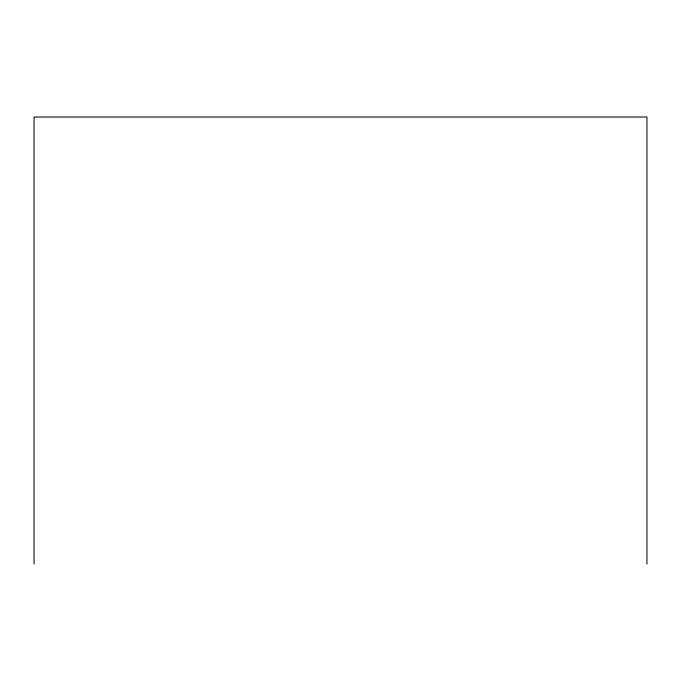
<?xml version="1.0" encoding="UTF-8"?>
<svg xmlns="http://www.w3.org/2000/svg" width="681" height="681" viewBox="0 0 681 681"><rect width="100%" height="100%" fill="white"/><g stroke="black" fill="none" stroke-linecap="round" stroke-linejoin="round"><path stroke-width="1.02" d="M646.95 563.987L646.95 117.013L34.05 117.013L34.05 563.987"/></g></svg>
